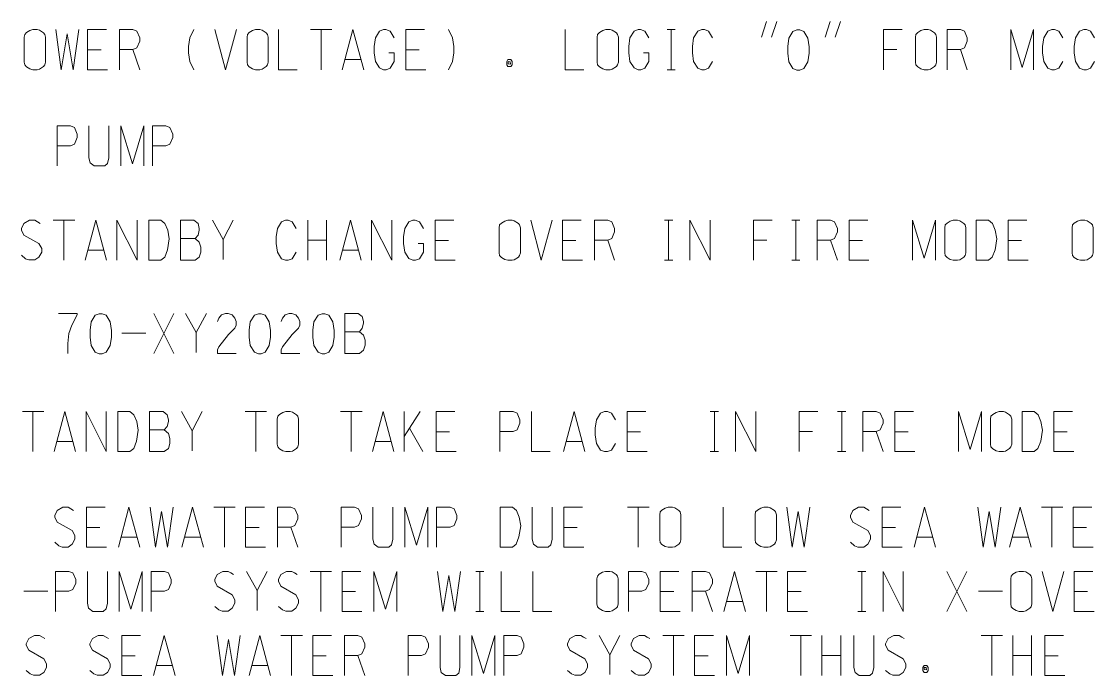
# Model space of a CAD drawing. Header units: millimetres. Extents: x 0 to 841, y 0 to 594.
# Drawn here: x 704.4 to 771.3, y 420.6 to 461.4 of the extents above; entities that cross this region are included whole.
import ezdxf

# ---------------------------------------------------------------- set-up
doc = ezdxf.new("R2010")
doc.units = ezdxf.units.MM
doc.header["$LTSCALE"] = 0.8
doc.layers.add('12', color=7, linetype='Continuous', lineweight=13)

msp = doc.modelspace()

# ---------------------------------------------------------------- linework, layer by layer
at = {"layer": '12'}
for p, q in [((750.5039, 460.4465), (750.8189, 461.4307)), ((751.1181, 460.4465), (751.4488, 461.4307)), ((754.4724, 460.4465), (754.7874, 461.4307)), ((755.0866, 460.4465), (755.4173, 461.4307)), ((704.5354, 458.8913), (704.5354, 460.4465)), ((705.8583, 458.8913), (705.8583, 460.4465)), ((718.4252, 458.8913), (718.4252, 460.4465)), ((719.748, 458.8913), (719.748, 460.4465)), ((722.378, 460.9189), (723.7165, 460.9189)), ((723.0394, 460.9189), (723.0394, 458.4189)), ((727.6063, 460.4071), (727.3543, 460.8205)), ((740.252, 458.8913), (740.252, 460.4465)), ((741.5748, 458.8913), (741.5748, 460.4465)), ((743.4803, 460.4071), (743.2283, 460.8205)), ((744.6142, 460.9189), (745.1181, 460.9189)), ((744.8661, 460.9189), (744.8661, 458.4189)), ((747.4488, 460.4071), (747.1969, 460.8205)), ((760.0945, 458.8913), (760.0945, 460.4465)), ((761.4173, 458.8913), (761.4173, 460.4465)), ((769.2756, 460.4071), (769.0236, 460.8205)), ((771.2598, 460.4071), (771.0079, 460.8205)), ((709.3228, 459.6591), (708.4882, 459.6591)), ((711.3071, 459.6787), (710.4724, 459.6787)), ((729.1654, 459.6591), (728.3307, 459.6591)), ((758.0945, 459.6787), (758.9291, 459.6787)), ((762.8976, 459.6787), (762.063, 459.6787)), ((725.5276, 459.0488), (724.5354, 459.0488)), ((747.4488, 458.9307), (747.1969, 458.5173)), ((769.2756, 458.9307), (769.0236, 458.5173)), ((771.2598, 458.9307), (771.0079, 458.5173)), ((744.6142, 458.4189), (745.1181, 458.4189)), ((708.5669, 454.9189), (708.5669, 452.9307)), ((709.811, 452.9307), (709.811, 454.9189)), ((707.4173, 453.6787), (706.5827, 453.6787)), ((713.3701, 453.6787), (712.5354, 453.6787)), ((705.3701, 448.9307), (705.5276, 448.8323)), ((706.3465, 449.0291), (707.685, 449.0291)), ((707.0079, 449.0291), (707.0079, 446.5291)), ((721.4961, 448.5173), (721.2441, 448.9307)), ((722.2205, 449.0291), (722.2205, 446.5291)), ((723.3858, 446.5291), (723.3858, 449.0291)), ((729.4331, 448.5173), (729.1811, 448.9307)), ((744.4567, 449.0291), (744.9606, 449.0291)), ((744.7087, 449.0291), (744.7087, 446.5291)), ((752.3937, 449.0291), (752.8976, 449.0291)), ((752.6457, 449.0291), (752.6457, 446.5291)), ((734.1417, 447.0016), (734.1417, 448.5567)), ((735.4646, 447.0016), (735.4646, 448.5567)), ((761.9213, 447.0016), (761.9213, 448.5567)), ((763.2441, 447.0016), (763.2441, 448.5567)), ((769.8583, 447.0016), (769.8583, 448.5567)), ((771.1811, 447.0016), (771.1811, 448.5567)), ((704.5197, 448.1039), (705.4488, 447.5724)), ((714.2835, 447.8874), (715.1969, 447.8874)), ((716.9291, 446.5882), (716.9291, 447.848)), ((722.2205, 447.789), (723.3858, 447.789)), ((730.9921, 447.7693), (730.1575, 447.7693)), ((738.9291, 447.7693), (738.0945, 447.7693)), ((740.9134, 447.789), (740.0787, 447.789)), ((750, 447.789), (750.8346, 447.789)), ((754.8031, 447.789), (753.9685, 447.789)), ((756.7874, 447.7693), (755.9528, 447.7693)), ((766.7087, 447.7693), (765.874, 447.7693)), ((709.4961, 447.1591), (708.5039, 447.1591)), ((721.4961, 447.0409), (721.2441, 446.6276)), ((725.3701, 447.1591), (724.378, 447.1591)), ((704.3622, 446.8441), (704.6142, 446.6276)), ((744.4567, 446.5291), (744.9606, 446.5291)), ((752.3937, 446.5291), (752.8976, 446.5291)), ((712.6142, 443.2181), (713.8583, 440.7181)), ((713.8583, 443.2181), (712.6142, 440.7181)), ((710.6299, 441.978), (712.126, 441.978)), ((715.2598, 440.7772), (715.2598, 442.037)), ((724.5197, 442.0764), (725.4331, 442.0764)), ((704.4173, 437.0921), (705.7559, 437.0921)), ((705.0787, 437.0921), (705.0787, 434.5921)), ((718.3071, 437.0921), (719.6457, 437.0921)), ((718.9685, 437.0921), (718.9685, 434.5921)), ((724.2598, 437.0921), (725.5984, 437.0921)), ((724.9213, 437.0921), (724.9213, 434.5921)), ((728.2283, 437.0921), (728.2283, 434.5921)), ((728.2283, 435.537), (729.2205, 437.0921)), ((741.3937, 436.5803), (741.1417, 436.9937)), ((747.3071, 437.0921), (747.811, 437.0921)), ((747.5591, 437.0921), (747.5591, 434.5921)), ((755.2441, 437.0921), (755.748, 437.0921)), ((755.4961, 437.0921), (755.4961, 434.5921)), ((720.3071, 435.0646), (720.3071, 436.6197)), ((721.6299, 435.0646), (721.6299, 436.6197)), ((764.7717, 435.0646), (764.7717, 436.6197)), ((766.0945, 435.0646), (766.0945, 436.6197)), ((712.3543, 435.9504), (713.2677, 435.9504)), ((715, 434.6512), (715, 435.911)), ((728.5591, 436.0488), (729.3937, 434.5921)), ((731.0472, 435.8323), (730.2126, 435.8323)), ((735.0157, 435.852), (734.1811, 435.852)), ((742.9528, 435.8323), (742.1181, 435.8323)), ((752.8504, 435.852), (753.685, 435.852)), ((757.6535, 435.852), (756.8189, 435.852)), ((759.6378, 435.8323), (758.8031, 435.8323)), ((769.5591, 435.8323), (768.7244, 435.8323)), ((707.5669, 435.222), (706.5748, 435.222)), ((727.4094, 435.222), (726.4173, 435.222)), ((739.315, 435.222), (738.3228, 435.222)), ((741.3937, 435.1039), (741.1417, 434.6906)), ((747.3071, 434.5921), (747.811, 434.5921)), ((755.2441, 434.5921), (755.748, 434.5921)), ((707.4409, 431.0252), (707.5984, 430.9268)), ((716.3543, 431.1236), (717.6929, 431.1236)), ((717.0157, 431.1236), (717.0157, 428.6236)), ((726.2756, 431.1236), (726.2756, 429.1354)), ((727.5197, 429.1354), (727.5197, 431.1236)), ((736.1969, 431.1236), (736.1969, 429.1354)), ((737.4409, 429.1354), (737.4409, 431.1236)), ((742.1496, 431.1236), (743.4882, 431.1236)), ((742.811, 431.1236), (742.811, 428.6236)), ((757.0472, 431.0252), (757.2047, 430.9268)), ((767.9449, 431.1236), (769.2835, 431.1236)), ((768.6063, 431.1236), (768.6063, 428.6236)), ((706.5906, 430.1984), (707.5197, 429.6669)), ((744.1496, 429.0961), (744.1496, 430.6512)), ((745.4724, 429.0961), (745.4724, 430.6512)), ((750.1024, 429.0961), (750.1024, 430.6512)), ((751.4252, 429.0961), (751.4252, 430.6512)), ((756.1969, 430.1984), (757.126, 429.6669)), ((709.252, 429.8638), (708.4173, 429.8638)), ((719.1732, 429.8638), (718.3386, 429.8638)), ((721.1575, 429.8835), (720.3228, 429.8835)), ((725.126, 429.8835), (724.2913, 429.8835)), ((731.0787, 429.8835), (730.2441, 429.8835)), ((739.0157, 429.8638), (738.1811, 429.8638)), ((758.8583, 429.8638), (758.0236, 429.8638)), ((770.7638, 429.8638), (769.9291, 429.8638)), ((706.4331, 428.9386), (706.685, 428.722)), ((711.5669, 429.2535), (710.5748, 429.2535)), ((715.5354, 429.2535), (714.5433, 429.2535)), ((756.0394, 428.9386), (756.2913, 428.722)), ((761.1732, 429.2535), (760.1811, 429.2535)), ((767.126, 429.2535), (766.1339, 429.2535)), ((708.4724, 427.1236), (708.4724, 425.1354)), ((709.7165, 425.1354), (709.7165, 427.1236)), ((717.4173, 427.0252), (717.5748, 426.9268)), ((721.3858, 427.0252), (721.5433, 426.9268)), ((722.3622, 427.1236), (723.7008, 427.1236)), ((723.0236, 427.1236), (723.0236, 424.6236)), ((732.6929, 427.1236), (733.1969, 427.1236)), ((732.9449, 427.1236), (732.9449, 424.6236)), ((750.1417, 427.1236), (751.4803, 427.1236)), ((750.8031, 427.1236), (750.8031, 424.6236)), ((756.5039, 427.1236), (757.0079, 427.1236)), ((756.7559, 427.1236), (756.7559, 424.6236)), ((762.0472, 427.1236), (763.2913, 424.6236)), ((763.2913, 427.1236), (762.0472, 424.6236)), ((716.5669, 426.1984), (717.4961, 425.6669)), ((720.5354, 426.1984), (721.4646, 425.6669)), ((740.2362, 425.0961), (740.2362, 426.6512)), ((741.5591, 425.0961), (741.5591, 426.6512)), ((766.0315, 425.0961), (766.0315, 426.6512)), ((767.3543, 425.0961), (767.3543, 426.6512)), ((704.5039, 425.8835), (706, 425.8835)), ((707.3228, 425.8835), (706.4882, 425.8835)), ((713.2756, 425.8835), (712.4409, 425.8835)), ((719.0551, 424.6827), (719.0551, 425.9425)), ((725.1811, 425.8638), (724.3465, 425.8638)), ((743.0394, 425.8835), (742.2047, 425.8835)), ((745.0236, 425.8638), (744.189, 425.8638)), ((747.0079, 425.8835), (746.1732, 425.8835)), ((752.9606, 425.8638), (752.126, 425.8638)), ((764.0315, 425.8835), (765.5276, 425.8835)), ((770.8189, 425.8638), (769.9843, 425.8638)), ((716.4094, 424.9386), (716.6614, 424.722)), ((720.378, 424.9386), (720.6299, 424.722)), ((749.3228, 425.2535), (748.3307, 425.2535)), ((732.6929, 424.6236), (733.1969, 424.6236)), ((756.5039, 424.6236), (757.0079, 424.6236)), ((705.6693, 423.0252), (705.8268, 422.9268)), ((709.6378, 423.0252), (709.7953, 422.9268)), ((720.5354, 423.1236), (721.874, 423.1236)), ((721.1969, 423.1236), (721.1969, 420.6236)), ((730.4567, 423.1236), (730.4567, 421.1354)), ((731.7008, 421.1354), (731.7008, 423.1236)), ((739.4016, 423.0252), (739.5591, 422.9268)), ((743.3701, 423.0252), (743.5276, 422.9268)), ((744.3465, 423.1236), (745.685, 423.1236)), ((745.0079, 423.1236), (745.0079, 420.6236)), ((752.2835, 423.1236), (753.622, 423.1236)), ((752.9449, 423.1236), (752.9449, 420.6236)), ((754.2677, 423.1236), (754.2677, 420.6236)), ((755.4331, 420.6236), (755.4331, 423.1236)), ((756.252, 423.1236), (756.252, 421.1354)), ((757.4961, 421.1354), (757.4961, 423.1236)), ((759.2441, 423.0252), (759.4016, 422.9268)), ((764.189, 423.1236), (765.5276, 423.1236)), ((764.8504, 423.1236), (764.8504, 420.6236)), ((766.1732, 423.1236), (766.1732, 420.6236)), ((767.3386, 420.6236), (767.3386, 423.1236)), ((704.8189, 422.1984), (705.748, 421.6669)), ((708.7874, 422.1984), (709.7165, 421.6669)), ((738.5512, 422.1984), (739.4803, 421.6669)), ((742.5197, 422.1984), (743.4488, 421.6669)), ((758.3937, 422.1984), (759.3228, 421.6669)), ((711.4488, 421.8638), (710.6142, 421.8638)), ((723.3543, 421.8638), (722.5197, 421.8638)), ((725.3386, 421.8835), (724.5039, 421.8835)), ((729.3071, 421.8835), (728.4724, 421.8835)), ((735.2598, 421.8835), (734.4252, 421.8835)), ((741.0394, 420.6827), (741.0394, 421.9425)), ((747.1654, 421.8638), (746.3307, 421.8638)), ((754.2677, 421.8835), (755.4331, 421.8835)), ((766.1732, 421.8835), (767.3386, 421.8835)), ((768.9921, 421.8638), (768.1575, 421.8638)), ((704.6614, 420.9386), (704.9134, 420.722)), ((708.6299, 420.9386), (708.8819, 420.722)), ((713.7638, 421.2535), (712.7717, 421.2535)), ((719.7165, 421.2535), (718.7244, 421.2535)), ((738.3937, 420.9386), (738.6457, 420.722)), ((742.3622, 420.9386), (742.6142, 420.722)), ((758.2362, 420.9386), (758.4882, 420.722))]:
    msp.add_line(p, q, dxfattribs=at)
for points in [[(704.5354, 460.4465), (704.5669, 460.6236), (704.6772, 460.7417), (704.8819, 460.8598), (705.0709, 460.9189), (705.3386, 460.9189), (705.4803, 460.8795), (705.7323, 460.722), (705.811, 460.6236), (705.8583, 460.4465)], [(706.5039, 460.9189), (706.8346, 458.4189), (707.2126, 460.663), (707.5906, 458.4189), (707.937, 460.9189)], [(709.6535, 460.9189), (708.4882, 460.9189), (708.4882, 458.4189), (709.7323, 458.4189)], [(710.4724, 458.4189), (710.4724, 460.9189), (711.3071, 460.9189)], [(711.3071, 460.9189), (711.5591, 460.8205), (711.7323, 460.4071), (711.7323, 460.1906), (711.5591, 459.7772), (711.3071, 459.6787), (711.7323, 458.4189)], [(715.1024, 460.9189), (714.8504, 460.4071), (714.7717, 459.8756), (714.7717, 459.4622), (714.8504, 458.9307), (715.1024, 458.4189)], [(716.4252, 460.9189), (717.0866, 458.4189), (717.7638, 460.9189)], [(718.4252, 460.4465), (718.4567, 460.6236), (718.5669, 460.7417), (718.7717, 460.8598), (718.9606, 460.9189), (719.2283, 460.9189), (719.3701, 460.8795), (719.622, 460.722), (719.7008, 460.6236), (719.748, 460.4465)], [(720.3937, 460.9189), (720.3937, 458.4189), (721.5591, 458.4189)], [(724.3622, 458.4189), (725.0236, 460.9189), (725.7008, 458.4189)], [(727.3543, 460.8205), (727.0866, 460.9189), (726.9291, 460.9189), (726.6772, 460.8205), (726.4252, 460.4071), (726.3465, 459.8756), (726.3465, 459.4622), (726.4252, 458.9307), (726.6772, 458.537), (726.9291, 458.4189), (727.1024, 458.4189), (727.3543, 458.5173)], [(729.4961, 460.9189), (728.3307, 460.9189), (728.3307, 458.4189), (729.5748, 458.4189)], [(730.9764, 460.9189), (731.2441, 460.4071), (731.3071, 459.8756), (731.3071, 459.4622), (731.2441, 458.9307), (730.9764, 458.4189)], [(738.252, 460.9189), (738.252, 458.4189), (739.4173, 458.4189)], [(740.252, 460.4465), (740.2835, 460.6236), (740.3937, 460.7417), (740.5984, 460.8598), (740.7874, 460.9189), (741.0551, 460.9189), (741.1969, 460.8795), (741.4488, 460.722), (741.5276, 460.6236), (741.5748, 460.4465)], [(743.2283, 460.8205), (742.9606, 460.9189), (742.8031, 460.9189), (742.5512, 460.8205), (742.2992, 460.4071), (742.2205, 459.8756), (742.2205, 459.4622), (742.2992, 458.9307), (742.5512, 458.537), (742.8031, 458.4189), (742.9764, 458.4189), (743.2283, 458.5173)], [(747.1969, 460.8205), (746.9449, 460.9189), (746.7717, 460.9189), (746.5197, 460.8205), (746.2677, 460.4071), (746.189, 459.8756), (746.189, 459.4622), (746.2677, 458.9307), (746.5197, 458.5173), (746.7717, 458.4189), (746.9449, 458.4189), (747.1969, 458.5173)], [(759.2598, 460.9189), (758.0945, 460.9189), (758.0945, 458.4189)], [(760.0945, 460.4465), (760.126, 460.6236), (760.2362, 460.7417), (760.4409, 460.8598), (760.6299, 460.9189), (760.8976, 460.9189), (761.0394, 460.8795), (761.2913, 460.722), (761.3701, 460.6236), (761.4173, 460.4465)], [(762.063, 458.4189), (762.063, 460.9189), (762.8976, 460.9189)], [(762.8976, 460.9189), (763.1496, 460.8205), (763.3228, 460.4071), (763.3228, 460.1906), (763.1496, 459.7772), (762.8976, 459.6787), (763.3228, 458.4189)], [(766.0315, 458.4189), (766.0315, 460.9189), (766.7559, 458.5567), (767.4646, 460.9189), (767.4646, 458.4189)], [(769.0236, 460.8205), (768.7717, 460.9189), (768.5984, 460.9189), (768.3465, 460.8205), (768.0945, 460.4071), (768.0157, 459.8756), (768.0157, 459.4622), (768.0945, 458.9307), (768.3465, 458.5173), (768.5984, 458.4189), (768.7717, 458.4189), (769.0236, 458.5173)], [(771.0079, 460.8205), (770.7559, 460.9189), (770.5827, 460.9189), (770.3307, 460.8205), (770.0787, 460.4071), (770, 459.8756), (770, 459.4622), (770.0787, 458.9307), (770.3307, 458.5173), (770.5827, 458.4189), (770.7559, 458.4189), (771.0079, 458.5173)], [(727.2598, 459.4622), (727.6063, 459.4622), (727.6063, 458.9307), (727.3543, 458.5173)], [(743.1339, 459.4622), (743.4803, 459.4622), (743.4803, 458.9307), (743.2283, 458.5173)], [(704.5354, 458.8913), (704.5669, 458.7142), (704.6772, 458.5961), (704.8819, 458.478), (705.0709, 458.4189), (705.3386, 458.4189), (705.4803, 458.4583), (705.7323, 458.6157), (705.811, 458.7142), (705.8583, 458.8913)], [(718.4252, 458.8913), (718.4567, 458.7142), (718.5669, 458.5961), (718.7717, 458.478), (718.9606, 458.4189), (719.2283, 458.4189), (719.3701, 458.4583), (719.622, 458.6157), (719.7008, 458.7142), (719.748, 458.8913)], [(740.252, 458.8913), (740.2835, 458.7142), (740.3937, 458.5961), (740.5984, 458.478), (740.7874, 458.4189), (741.0551, 458.4189), (741.1969, 458.4583), (741.4488, 458.6157), (741.5276, 458.7142), (741.5748, 458.8913)], [(760.0945, 458.8913), (760.126, 458.7142), (760.2362, 458.5961), (760.4409, 458.478), (760.6299, 458.4189), (760.8976, 458.4189), (761.0394, 458.4583), (761.2913, 458.6157), (761.3701, 458.7142), (761.4173, 458.8913)], [(706.5827, 452.4189), (706.5827, 454.9189), (707.4173, 454.9189)], [(707.4173, 454.9189), (707.6693, 454.8205), (707.8425, 454.4071), (707.8425, 454.1906), (707.6693, 453.7772), (707.4173, 453.6787)], [(710.5512, 452.4189), (710.5512, 454.9189), (711.2756, 452.5567), (711.9843, 454.9189), (711.9843, 452.4189)], [(712.5354, 452.4189), (712.5354, 454.9189), (713.3701, 454.9189)], [(713.3701, 454.9189), (713.622, 454.8205), (713.7953, 454.4071), (713.7953, 454.1906), (713.622, 453.7772), (713.3701, 453.6787)], [(709.811, 452.9307), (709.7323, 452.5764), (709.5591, 452.4189), (708.8976, 452.4189), (708.6457, 452.6157), (708.5669, 452.9307)], [(705.3701, 448.9307), (705.1969, 449.0291), (704.8661, 449.0291), (704.5197, 448.8323), (704.3622, 448.5173), (704.3622, 448.4189), (704.5197, 448.1039)], [(708.3307, 446.5291), (708.9921, 449.0291), (709.6693, 446.5291)], [(710.315, 446.5291), (710.315, 449.0291), (711.5748, 446.5291), (711.5748, 449.0291)], [(713.0551, 449.0291), (712.2992, 449.0291), (712.2992, 446.5291), (713.0551, 446.5291)], [(713.0551, 449.0291), (713.3071, 448.8323), (713.4803, 448.4189), (713.5748, 447.8677), (713.4646, 447.1787), (713.2913, 446.726), (713.0551, 446.5291)], [(714.2835, 449.0291), (714.2835, 446.5291), (715.1969, 446.5291)], [(714.2835, 449.0291), (715.1181, 449.0291), (715.3701, 448.8323), (715.4488, 448.5173), (715.4488, 448.4189), (715.3701, 448.1039), (715.1969, 447.8874), (715.4488, 447.6709), (715.5433, 447.3559), (715.5433, 447.0409), (715.4488, 446.726), (715.1969, 446.5291)], [(716.2677, 449.0291), (716.9291, 447.8283), (717.5591, 449.0291)], [(721.2441, 448.9307), (720.9921, 449.0291), (720.8189, 449.0291), (720.5669, 448.9307), (720.315, 448.5173), (720.2362, 447.9858), (720.2362, 447.5724), (720.315, 447.0409), (720.5669, 446.6276), (720.8189, 446.5291), (720.9921, 446.5291), (721.2441, 446.6276)], [(724.2047, 446.5291), (724.8661, 449.0291), (725.5433, 446.5291)], [(726.189, 446.5291), (726.189, 449.0291), (727.4488, 446.5291), (727.4488, 449.0291)], [(729.1811, 448.9307), (728.9134, 449.0291), (728.7559, 449.0291), (728.5039, 448.9307), (728.252, 448.5173), (728.1732, 447.9858), (728.1732, 447.5724), (728.252, 447.0409), (728.5039, 446.6472), (728.7559, 446.5291), (728.9291, 446.5291), (729.1811, 446.6276)], [(731.3228, 449.0291), (730.1575, 449.0291), (730.1575, 446.5291), (731.4016, 446.5291)], [(734.1417, 448.5567), (734.1732, 448.7339), (734.2835, 448.852), (734.4882, 448.9701), (734.6772, 449.0291), (734.9449, 449.0291), (735.0866, 448.9898), (735.3386, 448.8323), (735.4173, 448.7339), (735.4646, 448.5567)], [(736.1102, 449.0291), (736.7717, 446.5291), (737.4488, 449.0291)], [(739.2598, 449.0291), (738.0945, 449.0291), (738.0945, 446.5291), (739.3386, 446.5291)], [(740.0787, 446.5291), (740.0787, 449.0291), (740.9134, 449.0291)], [(740.9134, 449.0291), (741.1654, 448.9307), (741.3386, 448.5173), (741.3386, 448.3008), (741.1654, 447.8874), (740.9134, 447.789), (741.3386, 446.5291)], [(746.0315, 446.5291), (746.0315, 449.0291), (747.2913, 446.5291), (747.2913, 449.0291)], [(751.1654, 449.0291), (750, 449.0291), (750, 446.5291)], [(753.9685, 446.5291), (753.9685, 449.0291), (754.8031, 449.0291)], [(754.8031, 449.0291), (755.0551, 448.9307), (755.2283, 448.5173), (755.2283, 448.3008), (755.0551, 447.8874), (754.8031, 447.789), (755.2283, 446.5291)], [(757.1181, 449.0291), (755.9528, 449.0291), (755.9528, 446.5291), (757.1969, 446.5291)], [(759.9213, 446.5291), (759.9213, 449.0291), (760.6457, 446.6669), (761.3543, 449.0291), (761.3543, 446.5291)], [(761.9213, 448.5567), (761.9528, 448.7339), (762.063, 448.852), (762.2677, 448.9701), (762.4567, 449.0291), (762.7244, 449.0291), (762.8661, 448.9898), (763.1181, 448.8323), (763.1969, 448.7339), (763.2441, 448.5567)], [(764.6457, 449.0291), (763.8898, 449.0291), (763.8898, 446.5291), (764.6457, 446.5291)], [(764.6457, 449.0291), (764.8976, 448.8323), (765.0709, 448.4189), (765.1654, 447.8677), (765.0551, 447.1787), (764.8819, 446.726), (764.6457, 446.5291)], [(767.0394, 449.0291), (765.874, 449.0291), (765.874, 446.5291), (767.1181, 446.5291)], [(769.8583, 448.5567), (769.8898, 448.7339), (770, 448.852), (770.2047, 448.9701), (770.3937, 449.0291), (770.6614, 449.0291), (770.8031, 448.9898), (771.0551, 448.8323), (771.1339, 448.7339), (771.1811, 448.5567)], [(704.6142, 446.6276), (704.8189, 446.5488), (705.1969, 446.5488), (705.4488, 446.726), (705.622, 447.0409), (705.622, 447.2575), (705.4488, 447.5724)], [(729.0866, 447.5724), (729.4331, 447.5724), (729.4331, 447.0409), (729.1811, 446.6276)], [(734.1417, 447.0016), (734.1732, 446.8244), (734.2835, 446.7063), (734.4882, 446.5882), (734.6772, 446.5291), (734.9449, 446.5291), (735.0866, 446.5685), (735.3386, 446.726), (735.4173, 446.8244), (735.4646, 447.0016)], [(761.9213, 447.0016), (761.9528, 446.8244), (762.063, 446.7063), (762.2677, 446.5882), (762.4567, 446.5291), (762.7244, 446.5291), (762.8661, 446.5685), (763.1181, 446.726), (763.1969, 446.8244), (763.2441, 447.0016)], [(769.8583, 447.0016), (769.8898, 446.8244), (770, 446.7063), (770.2047, 446.5882), (770.3937, 446.5291), (770.6614, 446.5291), (770.8031, 446.5685), (771.0551, 446.726), (771.1339, 446.8244), (771.1811, 447.0016)], [(706.6614, 443.2181), (707.8268, 443.2181), (707.8268, 443.1197), (707.4961, 442.4898), (707.3228, 441.9583), (707.2441, 441.348), (707.2441, 440.7181)], [(714.5984, 443.2181), (715.2598, 442.0173), (715.8898, 443.2181)], [(716.5827, 442.7063), (716.6614, 442.9228), (716.8346, 443.1197), (717.0866, 443.2181), (717.2441, 443.2181), (717.4961, 443.1197), (717.6693, 442.9228), (717.748, 442.7063), (717.748, 442.4898), (717.6693, 442.2929)], [(720.5512, 442.7063), (720.6299, 442.9228), (720.8031, 443.1197), (721.0551, 443.2181), (721.2126, 443.2181), (721.4646, 443.1197), (721.6378, 442.9228), (721.7165, 442.7063), (721.7165, 442.4898), (721.6378, 442.2929)], [(724.5197, 443.2181), (724.5197, 440.7181), (725.4331, 440.7181)], [(724.5197, 443.2181), (725.3543, 443.2181), (725.6063, 443.0213), (725.685, 442.7063), (725.685, 442.6079), (725.6063, 442.2929), (725.4331, 442.0764), (725.685, 441.8598), (725.7795, 441.5449), (725.7795, 441.2299), (725.685, 440.915), (725.4331, 440.7181)], [(717.748, 440.7181), (716.5827, 440.7181), (716.5827, 440.9346), (716.6614, 441.1315), (717.2756, 441.8992), (717.6693, 442.2929)], [(721.7165, 440.7181), (720.5512, 440.7181), (720.5512, 440.9346), (720.6299, 441.1315), (721.2441, 441.8992), (721.6378, 442.2929)], [(706.4016, 434.5921), (707.063, 437.0921), (707.7402, 434.5921)], [(708.3858, 434.5921), (708.3858, 437.0921), (709.6457, 434.5921), (709.6457, 437.0921)], [(711.126, 437.0921), (710.3701, 437.0921), (710.3701, 434.5921), (711.126, 434.5921)], [(711.126, 437.0921), (711.378, 436.8953), (711.5512, 436.4819), (711.6457, 435.9307), (711.5354, 435.2417), (711.3622, 434.789), (711.126, 434.5921)], [(712.3543, 437.0921), (712.3543, 434.5921), (713.2677, 434.5921)], [(712.3543, 437.0921), (713.189, 437.0921), (713.4409, 436.8953), (713.5197, 436.5803), (713.5197, 436.4819), (713.4409, 436.1669), (713.2677, 435.9504), (713.5197, 435.7339), (713.6142, 435.4189), (713.6142, 435.1039), (713.5197, 434.789), (713.2677, 434.5921)], [(714.3386, 437.0921), (715, 435.8913), (715.6299, 437.0921)], [(720.3071, 436.6197), (720.3386, 436.7969), (720.4488, 436.915), (720.6535, 437.0331), (720.8425, 437.0921), (721.1102, 437.0921), (721.252, 437.0528), (721.5039, 436.8953), (721.5827, 436.7969), (721.6299, 436.6197)], [(726.2441, 434.5921), (726.9055, 437.0921), (727.5827, 434.5921)], [(731.378, 437.0921), (730.2126, 437.0921), (730.2126, 434.5921), (731.4567, 434.5921)], [(734.1811, 434.5921), (734.1811, 437.0921), (735.0157, 437.0921)], [(735.0157, 437.0921), (735.2677, 436.9937), (735.4409, 436.5803), (735.4409, 436.3638), (735.2677, 435.9504), (735.0157, 435.852)], [(736.1654, 437.0921), (736.1654, 434.5921), (737.3307, 434.5921)], [(738.1496, 434.5921), (738.811, 437.0921), (739.4882, 434.5921)], [(741.1417, 436.9937), (740.8898, 437.0921), (740.7165, 437.0921), (740.4646, 436.9937), (740.2126, 436.5803), (740.1339, 436.0488), (740.1339, 435.6354), (740.2126, 435.1039), (740.4646, 434.6906), (740.7165, 434.5921), (740.8898, 434.5921), (741.1417, 434.6906)], [(743.2835, 437.0921), (742.1181, 437.0921), (742.1181, 434.5921), (743.3622, 434.5921)], [(748.8819, 434.5921), (748.8819, 437.0921), (750.1417, 434.5921), (750.1417, 437.0921)], [(754.0157, 437.0921), (752.8504, 437.0921), (752.8504, 434.5921)], [(756.8189, 434.5921), (756.8189, 437.0921), (757.6535, 437.0921)], [(757.6535, 437.0921), (757.9055, 436.9937), (758.0787, 436.5803), (758.0787, 436.3638), (757.9055, 435.9504), (757.6535, 435.852), (758.0787, 434.5921)], [(759.9685, 437.0921), (758.8031, 437.0921), (758.8031, 434.5921), (760.0472, 434.5921)], [(762.7717, 434.5921), (762.7717, 437.0921), (763.4961, 434.7299), (764.2047, 437.0921), (764.2047, 434.5921)], [(764.7717, 436.6197), (764.8031, 436.7969), (764.9134, 436.915), (765.1181, 437.0331), (765.3071, 437.0921), (765.5748, 437.0921), (765.7165, 437.0528), (765.9685, 436.8953), (766.0472, 436.7969), (766.0945, 436.6197)], [(767.4961, 437.0921), (766.7402, 437.0921), (766.7402, 434.5921), (767.4961, 434.5921)], [(767.4961, 437.0921), (767.748, 436.8953), (767.9213, 436.4819), (768.0157, 435.9307), (767.9055, 435.2417), (767.7323, 434.789), (767.4961, 434.5921)], [(769.8898, 437.0921), (768.7244, 437.0921), (768.7244, 434.5921), (769.9685, 434.5921)], [(720.3071, 435.0646), (720.3386, 434.8874), (720.4488, 434.7693), (720.6535, 434.6512), (720.8425, 434.5921), (721.1102, 434.5921), (721.252, 434.6315), (721.5039, 434.789), (721.5827, 434.8874), (721.6299, 435.0646)], [(764.7717, 435.0646), (764.8031, 434.8874), (764.9134, 434.7693), (765.1181, 434.6512), (765.3071, 434.5921), (765.5748, 434.5921), (765.7165, 434.6315), (765.9685, 434.789), (766.0472, 434.8874), (766.0945, 435.0646)], [(707.4409, 431.0252), (707.2677, 431.1236), (706.937, 431.1236), (706.5906, 430.9268), (706.4331, 430.6118), (706.4331, 430.5134), (706.5906, 430.1984)], [(709.5827, 431.1236), (708.4173, 431.1236), (708.4173, 428.6236), (709.6614, 428.6236)], [(710.4016, 428.6236), (711.063, 431.1236), (711.7402, 428.6236)], [(712.3858, 431.1236), (712.7165, 428.6236), (713.0945, 430.8677), (713.4724, 428.6236), (713.8189, 431.1236)], [(714.3701, 428.6236), (715.0315, 431.1236), (715.7087, 428.6236)], [(719.5039, 431.1236), (718.3386, 431.1236), (718.3386, 428.6236), (719.5827, 428.6236)], [(720.3228, 428.6236), (720.3228, 431.1236), (721.1575, 431.1236)], [(721.1575, 431.1236), (721.4094, 431.0252), (721.5827, 430.6118), (721.5827, 430.3953), (721.4094, 429.9819), (721.1575, 429.8835), (721.5827, 428.6236)], [(724.2913, 428.6236), (724.2913, 431.1236), (725.126, 431.1236)], [(725.126, 431.1236), (725.378, 431.0252), (725.5512, 430.6118), (725.5512, 430.3953), (725.378, 429.9819), (725.126, 429.8835)], [(728.2598, 428.6236), (728.2598, 431.1236), (728.9843, 428.7614), (729.6929, 431.1236), (729.6929, 428.6236)], [(730.2441, 428.6236), (730.2441, 431.1236), (731.0787, 431.1236)], [(731.0787, 431.1236), (731.3307, 431.0252), (731.5039, 430.6118), (731.5039, 430.3953), (731.3307, 429.9819), (731.0787, 429.8835)], [(734.9685, 431.1236), (734.2126, 431.1236), (734.2126, 428.6236), (734.9685, 428.6236)], [(734.9685, 431.1236), (735.2205, 430.9268), (735.3937, 430.5134), (735.4882, 429.9622), (735.378, 429.2732), (735.2047, 428.8205), (734.9685, 428.6236)], [(739.3465, 431.1236), (738.1811, 431.1236), (738.1811, 428.6236), (739.4252, 428.6236)], [(744.1496, 430.6512), (744.1811, 430.8283), (744.2913, 430.9465), (744.4961, 431.0646), (744.685, 431.1236), (744.9528, 431.1236), (745.0945, 431.0843), (745.3465, 430.9268), (745.4252, 430.8283), (745.4724, 430.6512)], [(748.1024, 431.1236), (748.1024, 428.6236), (749.2677, 428.6236)], [(750.1024, 430.6512), (750.1339, 430.8283), (750.2441, 430.9465), (750.4488, 431.0646), (750.6378, 431.1236), (750.9055, 431.1236), (751.0472, 431.0843), (751.2992, 430.9268), (751.378, 430.8283), (751.4252, 430.6512)], [(752.0709, 431.1236), (752.4016, 428.6236), (752.7795, 430.8677), (753.1575, 428.6236), (753.5039, 431.1236)], [(757.0472, 431.0252), (756.874, 431.1236), (756.5433, 431.1236), (756.1969, 430.9268), (756.0394, 430.6118), (756.0394, 430.5134), (756.1969, 430.1984)], [(759.189, 431.1236), (758.0236, 431.1236), (758.0236, 428.6236), (759.2677, 428.6236)], [(760.0079, 428.6236), (760.6693, 431.1236), (761.3465, 428.6236)], [(763.9764, 431.1236), (764.3071, 428.6236), (764.685, 430.8677), (765.063, 428.6236), (765.4094, 431.1236)], [(765.9606, 428.6236), (766.622, 431.1236), (767.2992, 428.6236)], [(771.0945, 431.1236), (769.9291, 431.1236), (769.9291, 428.6236), (771.1732, 428.6236)], [(706.685, 428.722), (706.8898, 428.6433), (707.2677, 428.6433), (707.5197, 428.8205), (707.6929, 429.1354), (707.6929, 429.352), (707.5197, 429.6669)], [(756.2913, 428.722), (756.4961, 428.6433), (756.874, 428.6433), (757.126, 428.8205), (757.2992, 429.1354), (757.2992, 429.352), (757.126, 429.6669)], [(727.5197, 429.1354), (727.4409, 428.7811), (727.2677, 428.6236), (726.6063, 428.6236), (726.3543, 428.8205), (726.2756, 429.1354)], [(737.4409, 429.1354), (737.3622, 428.7811), (737.189, 428.6236), (736.5276, 428.6236), (736.2756, 428.8205), (736.1969, 429.1354)], [(744.1496, 429.0961), (744.1811, 428.9189), (744.2913, 428.8008), (744.4961, 428.6827), (744.685, 428.6236), (744.9528, 428.6236), (745.0945, 428.663), (745.3465, 428.8205), (745.4252, 428.9189), (745.4724, 429.0961)], [(750.1024, 429.0961), (750.1339, 428.9189), (750.2441, 428.8008), (750.4488, 428.6827), (750.6378, 428.6236), (750.9055, 428.6236), (751.0472, 428.663), (751.2992, 428.8205), (751.378, 428.9189), (751.4252, 429.0961)], [(706.4882, 424.6236), (706.4882, 427.1236), (707.3228, 427.1236)], [(707.3228, 427.1236), (707.5748, 427.0252), (707.748, 426.6118), (707.748, 426.3953), (707.5748, 425.9819), (707.3228, 425.8835)], [(710.4567, 424.6236), (710.4567, 427.1236), (711.1811, 424.7614), (711.8898, 427.1236), (711.8898, 424.6236)], [(712.4409, 424.6236), (712.4409, 427.1236), (713.2756, 427.1236)], [(713.2756, 427.1236), (713.5276, 427.0252), (713.7008, 426.6118), (713.7008, 426.3953), (713.5276, 425.9819), (713.2756, 425.8835)], [(717.4173, 427.0252), (717.2441, 427.1236), (716.9134, 427.1236), (716.5669, 426.9268), (716.4094, 426.6118), (716.4094, 426.5134), (716.5669, 426.1984)], [(718.3937, 427.1236), (719.0551, 425.9228), (719.685, 427.1236)], [(721.3858, 427.0252), (721.2126, 427.1236), (720.8819, 427.1236), (720.5354, 426.9268), (720.378, 426.6118), (720.378, 426.5134), (720.5354, 426.1984)], [(725.5118, 427.1236), (724.3465, 427.1236), (724.3465, 424.6236), (725.5906, 424.6236)], [(726.3307, 424.6236), (726.3307, 427.1236), (727.0551, 424.7614), (727.7638, 427.1236), (727.7638, 424.6236)], [(730.2992, 427.1236), (730.6299, 424.6236), (731.0079, 426.8677), (731.3858, 424.6236), (731.7323, 427.1236)], [(734.2677, 427.1236), (734.2677, 424.6236), (735.4331, 424.6236)], [(736.252, 427.1236), (736.252, 424.6236), (737.4173, 424.6236)], [(740.2362, 426.6512), (740.2677, 426.8283), (740.378, 426.9465), (740.5827, 427.0646), (740.7717, 427.1236), (741.0394, 427.1236), (741.1811, 427.0843), (741.4331, 426.9268), (741.5118, 426.8283), (741.5591, 426.6512)], [(742.2047, 424.6236), (742.2047, 427.1236), (743.0394, 427.1236)], [(743.0394, 427.1236), (743.2913, 427.0252), (743.4646, 426.6118), (743.4646, 426.3953), (743.2913, 425.9819), (743.0394, 425.8835)], [(745.3543, 427.1236), (744.189, 427.1236), (744.189, 424.6236), (745.4331, 424.6236)], [(746.1732, 424.6236), (746.1732, 427.1236), (747.0079, 427.1236)], [(747.0079, 427.1236), (747.2598, 427.0252), (747.4331, 426.6118), (747.4331, 426.3953), (747.2598, 425.9819), (747.0079, 425.8835), (747.4331, 424.6236)], [(748.1575, 424.6236), (748.8189, 427.1236), (749.4961, 424.6236)], [(753.2913, 427.1236), (752.126, 427.1236), (752.126, 424.6236), (753.3701, 424.6236)], [(758.0787, 424.6236), (758.0787, 427.1236), (759.3386, 424.6236), (759.3386, 427.1236)], [(766.0315, 426.6512), (766.063, 426.8283), (766.1732, 426.9465), (766.378, 427.0646), (766.5669, 427.1236), (766.8346, 427.1236), (766.9764, 427.0843), (767.2283, 426.9268), (767.3071, 426.8283), (767.3543, 426.6512)], [(768, 427.1236), (768.6614, 424.6236), (769.3386, 427.1236)], [(771.1496, 427.1236), (769.9843, 427.1236), (769.9843, 424.6236), (771.2283, 424.6236)], [(716.6614, 424.722), (716.8661, 424.6433), (717.2441, 424.6433), (717.4961, 424.8205), (717.6693, 425.1354), (717.6693, 425.352), (717.4961, 425.6669)], [(720.6299, 424.722), (720.8346, 424.6433), (721.2126, 424.6433), (721.4646, 424.8205), (721.6378, 425.1354), (721.6378, 425.352), (721.4646, 425.6669)], [(709.7165, 425.1354), (709.6378, 424.7811), (709.4646, 424.6236), (708.8031, 424.6236), (708.5512, 424.8205), (708.4724, 425.1354)], [(740.2362, 425.0961), (740.2677, 424.9189), (740.378, 424.8008), (740.5827, 424.6827), (740.7717, 424.6236), (741.0394, 424.6236), (741.1811, 424.663), (741.4331, 424.8205), (741.5118, 424.9189), (741.5591, 425.0961)], [(766.0315, 425.0961), (766.063, 424.9189), (766.1732, 424.8008), (766.378, 424.6827), (766.5669, 424.6236), (766.8346, 424.6236), (766.9764, 424.663), (767.2283, 424.8205), (767.3071, 424.9189), (767.3543, 425.0961)], [(705.6693, 423.0252), (705.4961, 423.1236), (705.1654, 423.1236), (704.8189, 422.9268), (704.6614, 422.6118), (704.6614, 422.5134), (704.8189, 422.1984)], [(709.6378, 423.0252), (709.4646, 423.1236), (709.1339, 423.1236), (708.7874, 422.9268), (708.6299, 422.6118), (708.6299, 422.5134), (708.7874, 422.1984)], [(711.7795, 423.1236), (710.6142, 423.1236), (710.6142, 420.6236), (711.8583, 420.6236)], [(712.5984, 420.6236), (713.2598, 423.1236), (713.937, 420.6236)], [(716.5669, 423.1236), (716.8976, 420.6236), (717.2756, 422.8677), (717.6535, 420.6236), (718, 423.1236)], [(718.5512, 420.6236), (719.2126, 423.1236), (719.8898, 420.6236)], [(723.685, 423.1236), (722.5197, 423.1236), (722.5197, 420.6236), (723.7638, 420.6236)], [(724.5039, 420.6236), (724.5039, 423.1236), (725.3386, 423.1236)], [(725.3386, 423.1236), (725.5906, 423.0252), (725.7638, 422.6118), (725.7638, 422.3953), (725.5906, 421.9819), (725.3386, 421.8835), (725.7638, 420.6236)], [(728.4724, 420.6236), (728.4724, 423.1236), (729.3071, 423.1236)], [(729.3071, 423.1236), (729.5591, 423.0252), (729.7323, 422.6118), (729.7323, 422.3953), (729.5591, 421.9819), (729.3071, 421.8835)], [(732.4409, 420.6236), (732.4409, 423.1236), (733.1654, 420.7614), (733.874, 423.1236), (733.874, 420.6236)], [(734.4252, 420.6236), (734.4252, 423.1236), (735.2598, 423.1236)], [(735.2598, 423.1236), (735.5118, 423.0252), (735.685, 422.6118), (735.685, 422.3953), (735.5118, 421.9819), (735.2598, 421.8835)], [(739.4016, 423.0252), (739.2283, 423.1236), (738.8976, 423.1236), (738.5512, 422.9268), (738.3937, 422.6118), (738.3937, 422.5134), (738.5512, 422.1984)], [(740.378, 423.1236), (741.0394, 421.9228), (741.6693, 423.1236)], [(743.3701, 423.0252), (743.1969, 423.1236), (742.8661, 423.1236), (742.5197, 422.9268), (742.3622, 422.6118), (742.3622, 422.5134), (742.5197, 422.1984)], [(747.4961, 423.1236), (746.3307, 423.1236), (746.3307, 420.6236), (747.5748, 420.6236)], [(748.315, 420.6236), (748.315, 423.1236), (749.0394, 420.7614), (749.748, 423.1236), (749.748, 420.6236)], [(759.2441, 423.0252), (759.0709, 423.1236), (758.7402, 423.1236), (758.3937, 422.9268), (758.2362, 422.6118), (758.2362, 422.5134), (758.3937, 422.1984)], [(769.3228, 423.1236), (768.1575, 423.1236), (768.1575, 420.6236), (769.4016, 420.6236)], [(704.9134, 420.722), (705.1181, 420.6433), (705.4961, 420.6433), (705.748, 420.8205), (705.9213, 421.1354), (705.9213, 421.352), (705.748, 421.6669)], [(708.8819, 420.722), (709.0866, 420.6433), (709.4646, 420.6433), (709.7165, 420.8205), (709.8898, 421.1354), (709.8898, 421.352), (709.7165, 421.6669)], [(738.6457, 420.722), (738.8504, 420.6433), (739.2283, 420.6433), (739.4803, 420.8205), (739.6535, 421.1354), (739.6535, 421.352), (739.4803, 421.6669)], [(742.6142, 420.722), (742.8189, 420.6433), (743.1969, 420.6433), (743.4488, 420.8205), (743.622, 421.1354), (743.622, 421.352), (743.4488, 421.6669)], [(758.4882, 420.722), (758.6929, 420.6433), (759.0709, 420.6433), (759.3228, 420.8205), (759.4961, 421.1354), (759.4961, 421.352), (759.3228, 421.6669)], [(731.7008, 421.1354), (731.622, 420.7811), (731.4488, 420.6236), (730.7874, 420.6236), (730.5354, 420.8205), (730.4567, 421.1354)], [(757.4961, 421.1354), (757.4173, 420.7811), (757.2441, 420.6236), (756.5827, 420.6236), (756.3307, 420.8205), (756.252, 421.1354)]]:
    msp.add_lwpolyline(points, dxfattribs=at)
for points in [[(752.2047, 460.3874), (752.4567, 460.8008), (752.7087, 460.8992), (752.8819, 460.8992), (753.1339, 460.8008), (753.3858, 460.3874), (753.4646, 459.8559), (753.4646, 459.4425), (753.3858, 458.911), (753.1339, 458.4976), (752.8819, 458.3992), (752.7087, 458.3992), (752.4567, 458.4976), (752.2047, 458.911), (752.1417, 459.4425), (752.1417, 459.8756)], [(734.6142, 458.8323), (734.6142, 458.7339), (734.6929, 458.6157), (734.8661, 458.6157), (734.9449, 458.7339), (734.9449, 458.8323), (734.9449, 458.9307), (734.8661, 459.0488), (734.6929, 459.0488), (734.6142, 458.9307)], [(734.7087, 458.9307), (734.8346, 458.911), (734.8504, 458.7732), (734.7087, 458.7929)], [(708.7087, 442.6866), (708.9606, 443.1), (709.2126, 443.1984), (709.3858, 443.1984), (709.6378, 443.1), (709.8898, 442.6866), (709.9685, 442.1551), (709.9685, 441.7417), (709.8898, 441.2102), (709.6378, 440.7969), (709.3858, 440.6984), (709.2126, 440.6984), (708.9606, 440.7969), (708.7087, 441.2102), (708.6457, 441.7417), (708.6457, 442.1748)], [(718.6299, 442.6866), (718.8819, 443.1), (719.1339, 443.1984), (719.3071, 443.1984), (719.5591, 443.1), (719.811, 442.6866), (719.8898, 442.1551), (719.8898, 441.7417), (719.811, 441.2102), (719.5591, 440.7969), (719.3071, 440.6984), (719.1339, 440.6984), (718.8819, 440.7969), (718.6299, 441.2102), (718.5669, 441.7417), (718.5669, 442.1748)], [(722.5984, 442.6866), (722.8504, 443.1), (723.1024, 443.1984), (723.2756, 443.1984), (723.5276, 443.1), (723.7795, 442.6866), (723.8583, 442.1551), (723.8583, 441.7417), (723.7795, 441.2102), (723.5276, 440.7969), (723.2756, 440.6984), (723.1024, 440.6984), (722.8504, 440.7969), (722.5984, 441.2102), (722.5354, 441.7417), (722.5354, 442.1748)], [(760.5512, 421.037), (760.5512, 420.9386), (760.6299, 420.8205), (760.8031, 420.8205), (760.8819, 420.9386), (760.8819, 421.037), (760.8819, 421.1354), (760.8031, 421.2535), (760.6299, 421.2535), (760.5512, 421.1354)], [(760.6457, 421.1354), (760.7717, 421.1157), (760.7874, 420.978), (760.6457, 420.9976)]]:
    msp.add_lwpolyline(points, close=True, dxfattribs=at)

doc.saveas('drawing.dxf')
